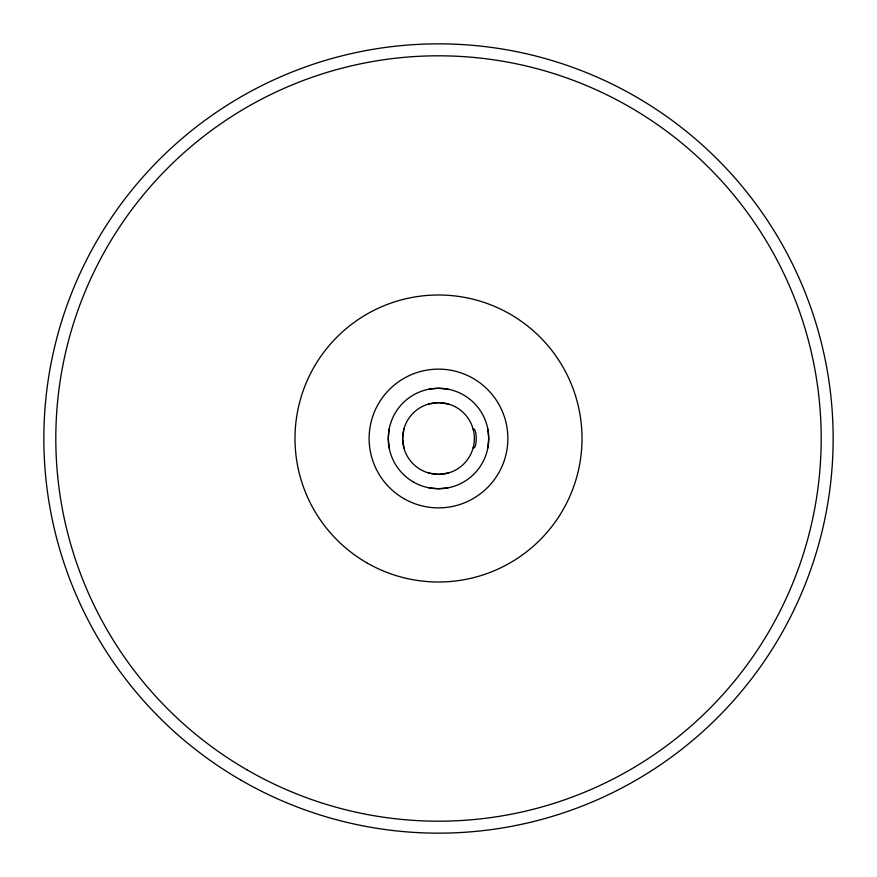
<?xml version="1.0" encoding="UTF-8"?>
<svg xmlns="http://www.w3.org/2000/svg" width="877" height="877" viewBox="0 0 877 877"><rect width="100%" height="100%" fill="white"/><g stroke="black" fill="none" stroke-linecap="round" stroke-linejoin="round"><path stroke-width="1.32" d="M487.82 447.994L488.73 438.5L487.82 429.006M389.191 428.941L388.27 438.5L389.191 448.059M403.913 428.941L402.62 438.5L403.913 448.059M428.941 403.913L438.5 402.62L448.059 403.913M448.059 473.087L438.5 474.38L428.941 473.087M428.941 389.191L438.5 388.27L448.059 389.191M448.059 487.809L438.5 488.73L428.941 487.809M473.109 429.302A9.483 2.51 -90 0 1 476.244 438.5A9.483 2.51 -90 0 1 473.109 447.698M247.15 769.918A382.69 382.69 0 0 0 821.19 438.5A382.69 382.69 0 0 0 247.15 107.082A382.69 382.69 0 0 0 247.15 769.918M403.815 498.575A69.36 69.36 0 0 0 507.86 438.5A69.36 69.36 0 0 0 403.815 378.425A69.36 69.36 0 0 0 403.815 498.575M366.75 562.782A143.51 143.51 0 0 0 582.01 438.5A143.51 143.51 0 0 0 366.75 314.218A143.51 143.51 0 0 0 366.75 562.782M413.385 481.999A50.23 50.23 0 0 0 488.73 438.5A50.23 50.23 0 0 0 413.385 395.001A50.23 50.23 0 0 0 413.385 481.999M420.565 469.568A35.88 35.88 0 0 0 474.38 438.5A35.88 35.88 0 0 0 420.565 407.432A35.88 35.88 0 0 0 420.565 469.568M241.175 780.278A394.65 394.65 0 0 0 833.15 438.5A394.65 394.65 0 0 0 241.175 96.722A394.65 394.65 0 0 0 241.175 780.278"/></g></svg>
